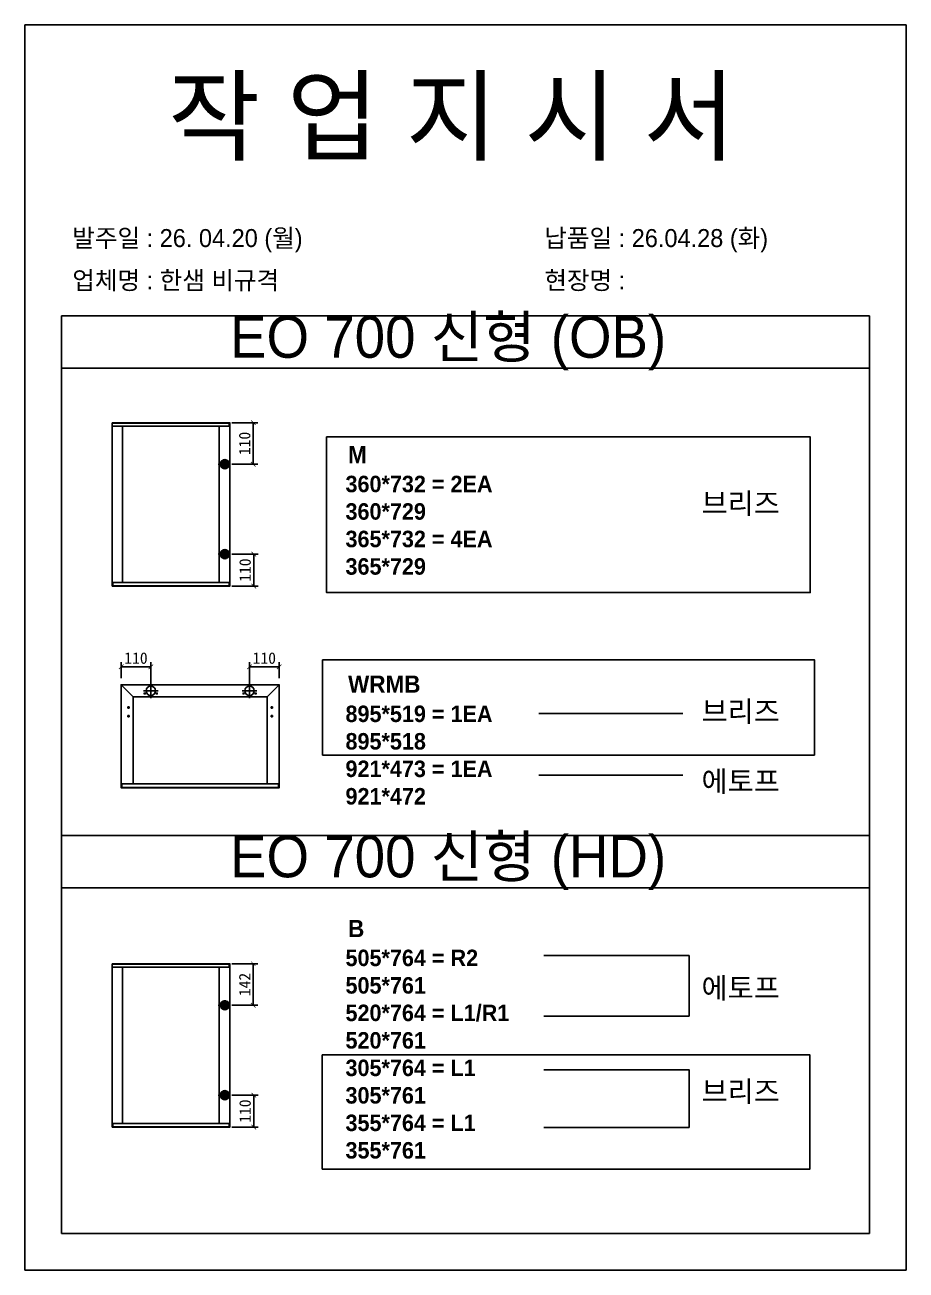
# Model space of a CAD drawing. Header units: millimetres. Extents: x -44117 to 256353, y -2095463 to 65325.
# Drawn here: x 110808 to 112731, y -1765591 to -1762871 of the extents above; entities that cross this region are included whole.
import ezdxf

# ---------------------------------------------------------------- set-up
doc = ezdxf.new("R2010")
doc.units = ezdxf.units.MM
doc.header["$LTSCALE"] = 10
doc.layers.add('Layer1', color=7, linetype='Continuous', lineweight=70)
doc.styles.add('MtX_Gulim', font='')
doc.styles.get('MtX_Gulim').set_extended_font_data('Gulim', bold=True)
doc.dimstyles.new('ISO-25', dxfattribs={"dimtxt": 2.5, "dimasz": 2.5, "dimexe": 1, "dimexo": 1, "dimtad": 1, "dimtxsty": 'Standard', "dimblk": 'ARCHTICK', "dimcen": 2.5, "dimadec": 0, "dimazin": 0, "dimtfac": 1, "dimtmove": 0, "dimatfit": 3, "dimfxl": 0, "dimarcsym": 0})

# ---------------------------------------------------------------- blocks, each defined once
blk = doc.blocks.new('_ArchTick')
at = {"color": 0, "linetype": 'ByBlock', "const_width": 0.15}
blk.add_lwpolyline([(-0.5, -0.5), (0.5, 0.5)], dxfattribs=at)
blk = doc.blocks.new('*D5825')
at = {"color": 0, "lineweight": -2}
for p, q in [((111259.1, -1763740.5), (111316.2, -1763740.5)), ((111306.2, -1763831.1), (111306.2, -1763740.5)), ((111259.1, -1763831.1), (111316.2, -1763831.1))]:
    blk.add_line(p, q, dxfattribs=at)
at = {"layer": 'Defpoints', "color": 0}
for p in [(111244.1, -1763740.5), (111306.2, -1763740.5), (111244.1, -1763831.1)]:
    blk.add_point(p, dxfattribs=at)
at = {"color": 0, "lineweight": -2, "xscale": 10, "yscale": 10, "zscale": 10}
for p, rotation in [((111306.2, -1763740.5), 90), ((111306.2, -1763831.1), 270)]:
    blk.add_blockref('_ArchTick', p, dxfattribs=dict(at, rotation=rotation))
at = {"color": 0, "insert": (111287.5, -1763785.8), "char_height": 25, "attachment_point": 5, "rotation": 90}
blk.add_mtext('110', dxfattribs=at)
blk = doc.blocks.new('*D5826')
at = {"color": 0, "lineweight": -2}
for p, q in [((111259.1, -1764027.5), (111317.2, -1764027.5)), ((111307.2, -1764027.5), (111307.2, -1764097.2)), ((111259.1, -1764097.2), (111317.2, -1764097.2))]:
    blk.add_line(p, q, dxfattribs=at)
at = {"layer": 'Defpoints', "color": 0}
for p in [(111244.1, -1764027.5), (111244.1, -1764097.2), (111307.2, -1764097.2)]:
    blk.add_point(p, dxfattribs=at)
at = {"color": 0, "lineweight": -2, "xscale": 10, "yscale": 10, "zscale": 10}
for p, rotation in [((111307.2, -1764027.5), 90), ((111307.2, -1764097.2), 270)]:
    blk.add_blockref('_ArchTick', p, dxfattribs=dict(at, rotation=rotation))
at = {"color": 0, "insert": (111288.4, -1764062.4), "char_height": 25, "attachment_point": 5, "rotation": 90}
blk.add_mtext('110', dxfattribs=at)
blk = doc.blocks.new('*D5827')
at = {"color": 0, "lineweight": -2}
for p, q in [((111018, -1764298.1), (111018, -1764263.6)), ((111018, -1764273.6), (111082.5, -1764273.6)), ((111082.5, -1764310.9), (111082.5, -1764263.6))]:
    blk.add_line(p, q, dxfattribs=at)
at = {"layer": 'Defpoints', "color": 0}
for p in [(111082.5, -1764273.6), (111018, -1764313.1), (111082.5, -1764325.9)]:
    blk.add_point(p, dxfattribs=at)
at = {"color": 0, "lineweight": -2, "xscale": 10, "yscale": 10, "zscale": 10, "rotation": 180}
blk.add_blockref('_ArchTick', (111018, -1764273.6), dxfattribs=at)
at = {"color": 0, "lineweight": -2, "xscale": 10, "yscale": 10, "zscale": 10}
blk.add_blockref('_ArchTick', (111082.5, -1764273.6), dxfattribs=at)
at = {"color": 0, "insert": (111050.2, -1764254.8), "char_height": 25, "attachment_point": 5}
blk.add_mtext('110', dxfattribs=at)
blk = doc.blocks.new('*D5828')
at = {"color": 0, "lineweight": -2}
for p, q in [((111298, -1764310.9), (111298, -1764263.6)), ((111298, -1764273.6), (111362.6, -1764273.6)), ((111362.6, -1764298.1), (111362.6, -1764263.6))]:
    blk.add_line(p, q, dxfattribs=at)
at = {"layer": 'Defpoints', "color": 0}
for p in [(111362.6, -1764273.6), (111362.6, -1764313.1), (111298, -1764325.9)]:
    blk.add_point(p, dxfattribs=at)
at = {"color": 0, "lineweight": -2, "xscale": 10, "yscale": 10, "zscale": 10, "rotation": 180}
blk.add_blockref('_ArchTick', (111298, -1764273.6), dxfattribs=at)
at = {"color": 0, "lineweight": -2, "xscale": 10, "yscale": 10, "zscale": 10}
blk.add_blockref('_ArchTick', (111362.6, -1764273.6), dxfattribs=at)
at = {"color": 0, "insert": (111330.3, -1764254.8), "char_height": 25, "attachment_point": 5}
blk.add_mtext('110', dxfattribs=at)
blk = doc.blocks.new('*D5829')
at = {"color": 0, "lineweight": -2}
for p, q in [((111259.1, -1764922.3), (111316.2, -1764922.3)), ((111306.2, -1765012.9), (111306.2, -1764922.3)), ((111259.1, -1765012.9), (111316.2, -1765012.9))]:
    blk.add_line(p, q, dxfattribs=at)
at = {"layer": 'Defpoints', "color": 0}
for p in [(111244.1, -1764922.3), (111306.2, -1764922.3), (111244.1, -1765012.9)]:
    blk.add_point(p, dxfattribs=at)
at = {"color": 0, "lineweight": -2, "xscale": 10, "yscale": 10, "zscale": 10}
for p, rotation in [((111306.2, -1764922.3), 90), ((111306.2, -1765012.9), 270)]:
    blk.add_blockref('_ArchTick', p, dxfattribs=dict(at, rotation=rotation))
at = {"color": 0, "insert": (111287.5, -1764967.6), "char_height": 25, "attachment_point": 5, "rotation": 90}
blk.add_mtext('142', dxfattribs=at)
blk = doc.blocks.new('*D5830')
at = {"color": 0, "lineweight": -2}
for p, q in [((111259.1, -1765209.4), (111317.2, -1765209.4)), ((111307.2, -1765209.4), (111307.2, -1765279.1)), ((111259.1, -1765279.1), (111317.2, -1765279.1))]:
    blk.add_line(p, q, dxfattribs=at)
at = {"layer": 'Defpoints', "color": 0}
for p in [(111244.1, -1765209.4), (111244.1, -1765279.1), (111307.2, -1765279.1)]:
    blk.add_point(p, dxfattribs=at)
at = {"color": 0, "lineweight": -2, "xscale": 10, "yscale": 10, "zscale": 10}
for p, rotation in [((111307.2, -1765209.4), 90), ((111307.2, -1765279.1), 270)]:
    blk.add_blockref('_ArchTick', p, dxfattribs=dict(at, rotation=rotation))
at = {"color": 0, "insert": (111288.4, -1765244.2), "char_height": 25, "attachment_point": 5, "rotation": 90}
blk.add_mtext('110', dxfattribs=at)

msp = doc.modelspace()

# ---------------------------------------------------------------- linework, layer by layer
for p, q in [((112650.87911, -1763507.01506), (110887.9555, -1763507.01506)), ((112650.87911, -1763621.49062), (110887.9555, -1763621.49062)), ((110998.30581, -1763740.71123), (110998.30581, -1764096.96761)), ((111255.16687, -1763741.17257), (110998.30581, -1763741.17257)), ((111254.91057, -1763740.45493), (110998.56211, -1763740.45493)), ((111253.88537, -1763748.14392), (111253.88537, -1763740.45493)), ((111255.16687, -1764096.96761), (111255.16687, -1763740.71123)), ((111255.16687, -1763748.14392), (110998.30581, -1763748.14392)), ((111021.11648, -1763747.63132), (111021.11648, -1764089.53493)), ((111232.09991, -1764089.53493), (111232.09991, -1763748.14392)), ((111255.16687, -1764089.53493), (110998.30581, -1764089.53493)), ((111255.16687, -1764096.50628), (110998.30581, -1764096.50628)), ((111254.91057, -1764097.22391), (110998.56211, -1764097.22391)), ((110999.58731, -1764097.22391), (110999.58731, -1764089.53493)), ((111253.88537, -1764089.53493), (111253.88537, -1764097.22391)), ((111017.6797, -1764313.13131), (111017.6797, -1764537.47163)), ((111044.02045, -1764339.47206), (111017.76638, -1764312.92203)), ((111362.56553, -1764312.83534), (111017.97566, -1764312.83534)), ((111082.49571, -1764342.00115), (111082.49571, -1764309.71432)), ((111298.0455, -1764342.00115), (111298.0455, -1764309.71432)), ((111336.52074, -1764339.47206), (111362.77481, -1764312.92203)), ((111362.8615, -1764537.47163), (111362.8615, -1764313.13131)), ((111044.02045, -1764339.47206), (111044.02045, -1764529.48062)), ((111336.52074, -1764339.47206), (111044.02045, -1764339.47206)), ((111098.63913, -1764325.85774), (111066.3523, -1764325.85774)), ((111071.54506, -1764331.77701), (111066.80964, -1764331.77701)), ((111069.17735, -1764329.4093), (111069.17735, -1764334.14471)), ((111098.18177, -1764331.77701), (111093.44636, -1764331.77701)), ((111095.81407, -1764329.4093), (111095.81407, -1764334.14471)), ((111281.90207, -1764325.85774), (111314.18891, -1764325.85774)), ((111287.09485, -1764331.77701), (111282.35943, -1764331.77701)), ((111284.72714, -1764329.4093), (111284.72714, -1764334.14471)), ((111313.73156, -1764331.77701), (111308.99615, -1764331.77701)), ((111311.36385, -1764329.4093), (111311.36385, -1764334.14471)), ((111336.52074, -1764528.88869), (111336.52074, -1764339.47206)), ((111030.99806, -1764362.55721), (111036.91733, -1764362.55721)), ((111033.95769, -1764359.59757), (111033.95769, -1764365.51684)), ((111349.54314, -1764362.55721), (111343.62387, -1764362.55721)), ((111346.58351, -1764359.59757), (111346.58351, -1764365.51684)), ((111030.99806, -1764381.49887), (111036.91733, -1764381.49887)), ((111033.95769, -1764378.53924), (111033.95769, -1764384.45851)), ((111349.54314, -1764381.49887), (111343.62387, -1764381.49887)), ((111346.58351, -1764378.53924), (111346.58351, -1764384.45851)), ((111017.6797, -1764528.88869), (111362.8615, -1764528.88869)), ((111019.15951, -1764528.88869), (111019.15951, -1764537.7676)), ((111361.38168, -1764537.7676), (111361.38168, -1764528.88869)), ((111017.6797, -1764536.9389), (111362.56553, -1764536.9389)), ((111017.97566, -1764537.7676), (111362.56553, -1764537.7676)), ((112650.87911, -1764641.92823), (110887.9555, -1764641.92823)), ((112650.87911, -1764756.40379), (110887.9555, -1764756.40379)), ((110998.30581, -1764922.54587), (110998.30581, -1765278.80225)), ((111255.16687, -1764923.00721), (110998.30581, -1764923.00721)), ((111255.16687, -1764929.97856), (110998.30581, -1764929.97856)), ((111254.91057, -1764922.28958), (110998.56211, -1764922.28958)), ((111021.11648, -1764929.46596), (111021.11648, -1765271.36957)), ((111232.09991, -1765271.36957), (111232.09991, -1764929.97856)), ((111253.88537, -1764929.97856), (111253.88537, -1764922.28958)), ((111255.16687, -1765278.80225), (111255.16687, -1764922.54587)), ((111255.16687, -1765271.36957), (110998.30581, -1765271.36957)), ((111255.16687, -1765278.34092), (110998.30581, -1765278.34092)), ((111254.91057, -1765279.05856), (110998.56211, -1765279.05856)), ((110999.58731, -1765279.05856), (110999.58731, -1765271.36957)), ((111253.88537, -1765271.36957), (111253.88537, -1765279.05856))]:
    msp.add_line(p, q)
for points in [[(110807.82261, -1765591.4207), (112731.012, -1765591.4207), (112731.012, -1762871.48142), (110807.82261, -1762871.48142)], [(111466.30109, -1763771.46526), (112522.03427, -1763771.46526), (112522.03427, -1764111.64595), (111466.30109, -1764111.64595)], [(111457.50331, -1764258.27556), (112530.83205, -1764258.27556), (112530.83205, -1764466.4896), (111457.50331, -1764466.4896)], [(111456.77016, -1765121.46573), (112521.30112, -1765121.46573), (112521.30112, -1765370.73607), (111456.77016, -1765370.73607)]]:
    msp.add_lwpolyline(points, close=True)
for points in [[(110887.9555, -1763507.01506), (110887.9555, -1765511.28781), (112650.87911, -1765511.28781), (112650.87911, -1763507.01506)], [(111929.65065, -1764375.57924), (112243.43801, -1764375.57924)], [(111929.65065, -1764510.47848), (112243.43801, -1764510.47848)], [(111940.64787, -1764904.45391), (112257.36783, -1764904.45391), (112257.36783, -1765036.42056), (111940.64787, -1765036.42056)], [(111940.64787, -1765153.72425), (112257.36783, -1765153.72425), (112257.36783, -1765279.82571), (111940.64787, -1765279.82571)]]:
    msp.add_lwpolyline(points)
for centre, radius in [((111082.49571, -1764325.85774), 10.35872), ((111298.0455, -1764325.85774), 10.35872), ((111069.17735, -1764331.77701), 0.94708), ((111095.81407, -1764331.77701), 0.94708), ((111284.72714, -1764331.77701), 0.94708), ((111311.36385, -1764331.77701), 0.94708), ((111033.95769, -1764362.55721), 0.88789), ((111346.58351, -1764362.55721), 0.88789), ((111033.95769, -1764381.49887), 0.88789), ((111346.58351, -1764381.49887), 0.88789)]:
    msp.add_circle(centre, radius)
for centre, radius, start, end in [((111254.91057, -1763740.71123), 0.2563, 0, 90), ((110998.56211, -1764096.96762), 0.2563, 180, 270), ((111254.91057, -1764096.96762), 0.2563, 270, 0), ((111017.97566, -1764313.13131), 0.29596, 90, 180), ((111362.56553, -1764313.13131), 0.29596, 0, 90), ((111017.97566, -1764537.47163), 0.29596, 180, 270), ((111362.56553, -1764537.47163), 0.29596, 270, 0), ((111254.91057, -1764922.54587), 0.2563, 0, 90), ((110998.56211, -1765278.80226), 0.2563, 180, 270), ((111254.91057, -1765278.80226), 0.2563, 270, 0)]:
    msp.add_arc(centre, radius, start, end)
at = {"layer": 'Layer1'}
for p, q in [((111244.08177, -1763821.60424), (111244.08177, -1763840.49667)), ((111244.08177, -1764036.9746), (111244.08177, -1764018.08218)), ((111244.08177, -1765003.43889), (111244.08177, -1765022.33131)), ((111244.08177, -1765218.80924), (111244.08177, -1765199.91682))]:
    msp.add_line(p, q, dxfattribs=at)
for points in [[(111253.52798, -1763831.05045), (111234.63556, -1763831.05045)], [(111253.52798, -1764027.52839), (111234.63556, -1764027.52839)], [(111253.52798, -1765012.8851), (111234.63556, -1765012.8851)], [(111253.52798, -1765209.36303), (111234.63556, -1765209.36303)]]:
    msp.add_lwpolyline(points, close=True, dxfattribs=at)
for centre in [(111244.08177, -1763831.05045), (111244.08177, -1764027.52839), (111244.08177, -1765012.8851), (111244.08177, -1765209.36303)]:
    msp.add_circle(centre, 6.29747, dxfattribs=at)

# ---------------------------------------------------------------- texts
at = {"linetype": 'Continuous', "style": 'MtX_Gulim'}
for s, height, p in [('M', 37.49849, (111513.13663, -1763828.8885)), ('WRMB', 37.498494, (111513.13663, -1764330.2127)), ('B', 37.49849, (111513.13663, -1764864.09354))]:
    msp.add_text(s, height=height, dxfattribs=at).set_placement(p)
at = {"attachment_point": 1}
for s, width, gutter_width, heights, insert, char_height in [('{\\fGulim|b0|i0|c129|p50;작 업 지 시 서}', 3786.0728481, 14.30944, [-178.40505], (111120.11949, -1762990.72204), 160.2657825), ('\\pt11;{\\fGulim|b0|i0|c129|p50;발주일 : 26. 04.20 (월)}', 3786.0728481, 14.30944, [39.49878], (110911.27661, -1763317.46576), 39.2651167), ('{\\fGulim|b0|i0|c129|p50;납품일 : 26.04.28 (화)}', 3786.0728481, 14.30944, [40.16974], (111941.53143, -1763317.46576), 39.2651167), ('{\\fGulim|b0|i0|c129|p50;업체명 : 한샘 비규격}', 3786.0728481, 14.30944, [41.34032], (110911.27661, -1763409.79737), 39.2651167), ('{\\fGulim|b0|i0|c129|p50;현장명 :}', 3786.0728481, 14.30944, [45.21037], (111941.53143, -1763409.79737), 39.2651167), ('{\\fGulim|b0|i0|c129|p50;EO 700 신형 (OB)}', 2155.3243433, 8.14604, [-114.80382], (111255.50316, -1763507.30283), 91.2356303), ('{\\f굴림|b1|i0|c129|p50;360*732 = 2EA\\P\\C1;360*729\\P\\C256;365*732 = 4EA\\P\\C1;365*729}', 10891.9816234, 140.08053, [-217.26777], (111507.46995, -1763856.24009), 36.0207087), ('{\\f굴림|b1|i0|c129|p50;브리즈}', 13746.5878503, 176.7933, [-50.51237], (112284.4943, -1763893.91569), 45.4611341), ('{\\f굴림|b1|i0|c129|p50;브리즈}', 13746.5878503, 176.7933, [-50.51237], (112284.4943, -1764348.46748), 45.4611341), ('{\\f굴림|b1|i0|c129|p50;895*519 = 1EA\\P\\C1;895*518\\P\\C256;921*473 = 1EA\\P\\C1;921*472}', 10891.9816234, 140.08053, [454.32757], (111507.46995, -1764358.28457), 36.0207087), ('{\\f굴림|b1|i0|c129|p50;에토프}', 13746.5878503, 176.7933, [-50.57251], (112284.4943, -1764500.96227), 45.4611341), ('{\\fGulim|b0|i0|c129|p50;EO 700 신형 (HD)}', 2155.3243433, 8.14604, [-114.80382], (111255.50316, -1764642.216), 91.2356303), ('{\\f굴림|b1|i0|c129|p50;505*764 = R2\\P\\C1;505*761\\P\\C256;520*764 = L1/R1\\P\\C1;520*761\\P\\C256;305*764 = L1\\P\\C1;305*761\\P\\C256;355*764 = L1\\P\\C1;355*761}', 10891.9816234, 140.08053, [-461.16989], (111507.46995, -1764891.44512), 36.0207087), ('{\\f굴림|b1|i0|c129|p50;에토프}', 13746.5878503, 176.7933, [-50.57251], (112284.4943, -1764952.58146), 45.4611341), ('{\\f굴림|b1|i0|c129|p50;브리즈}', 13746.5878503, 176.7933, [-50.51237], (112284.4943, -1765178.39106), 45.4611341)]:
    msp.add_mtext_dynamic_manual_height_columns(s, width=width, gutter_width=gutter_width, heights=heights, dxfattribs=dict(at, insert=insert, char_height=char_height))

# ---------------------------------------------------------------- dimensions: what is measured, and where the dimension line sits
for base, p1, p2, text, picture, middle in [((111306.20111, -1763740.45493), (111244.08177, -1763831.05045), (111244.08177, -1763740.45493), '110', '*D5825', (111287.45111, -1763785.75269)), ((111307.19466, -1764097.22391), (111244.08177, -1764027.52839), (111244.08177, -1764097.22391), '110', '*D5826', (111288.44466, -1764062.37615)), ((111306.20111, -1764922.28958), (111244.08177, -1765012.8851), (111244.08177, -1764922.28958), '142', '*D5829', (111287.45111, -1764967.58734)), ((111307.19466, -1765279.05856), (111244.08177, -1765209.36303), (111244.08177, -1765279.05856), '110', '*D5830', (111288.44466, -1765244.2108))]:
    dim = msp.add_linear_dim(base=base, p1=p1, p2=p2, angle=90, text=text, dimstyle='ISO-25', override={"dimscale": 10, "dimasz": 1, "dimexo": 1.5, "dimtxsty": 'Standard'})
    dim.commit()
    dim.dimension.update_dxf_attribs({"geometry": picture, "text_midpoint": middle})
for base, p1, p2, picture, middle in [((111082.49571, -1764273.55091), (111017.97566, -1764313.13131), (111082.49571, -1764325.85774), '*D5827', (111050.23569, -1764254.80091)), ((111362.56553, -1764273.55091), (111298.04549, -1764325.85774), (111362.56553, -1764313.13131), '*D5828', (111330.30551, -1764254.80091))]:
    dim = msp.add_linear_dim(base=base, p1=p1, p2=p2, text='110', dimstyle='ISO-25', override={"dimscale": 10, "dimasz": 1, "dimexo": 1.5, "dimtxsty": 'Standard'})
    dim.commit()
    dim.dimension.update_dxf_attribs({"geometry": picture, "text_midpoint": middle})

doc.saveas('drawing.dxf')
